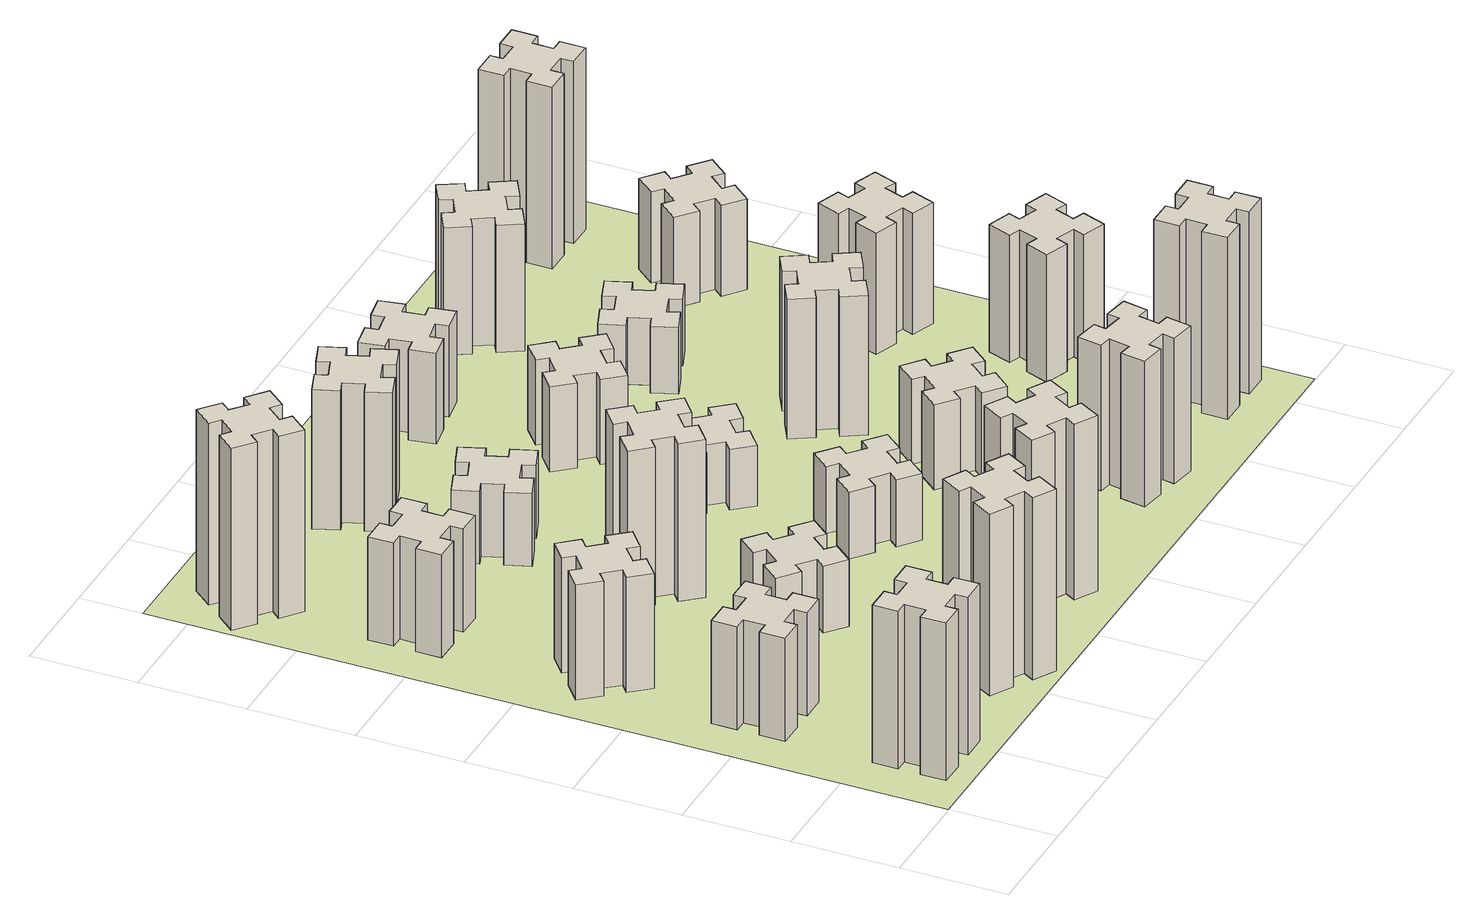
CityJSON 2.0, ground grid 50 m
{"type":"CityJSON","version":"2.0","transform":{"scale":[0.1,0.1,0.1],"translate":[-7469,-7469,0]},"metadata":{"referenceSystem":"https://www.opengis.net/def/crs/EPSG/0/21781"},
"CityObjects":{
"building1":{"type":"Building","attributes":{"class":"1000","function":"1000","usage":"1000","yearOfConstruction":2016,"roofType":"1000","measuredHeight":78,"storeysAboveGround":30,"storeysBelowGround":0},"geometry":[{"type":"Solid","lod":"1","boundaries":[[[[0,1,2,3,4,5,6,7,8,9,10,11,12,13,14,15,16,17,18,19]],[[17,16,20,21]],[[16,15,22,20]],[[15,14,23,22]],[[14,13,24,23]],[[13,12,25,24]],[[12,11,26,25]],[[11,10,27,26]],[[10,9,28,27]],[[9,8,29,28]],[[8,7,30,29]],[[7,6,31,30]],[[6,5,32,31]],[[5,4,33,32]],[[4,3,34,33]],[[3,2,35,34]],[[2,1,36,35]],[[1,0,37,36]],[[0,19,38,37]],[[19,18,39,38]],[[18,17,21,39]],[[24,25,26,27,28,29,30,31,32,33,34,35,36,37,38,39,21,20,22,23]]]]}]},
"building2":{"type":"Building","attributes":{"class":"1000","function":"1000","usage":"1000","yearOfConstruction":2016,"roofType":"1000","measuredHeight":51,"storeysAboveGround":30,"storeysBelowGround":0},"geometry":[{"type":"Solid","lod":"1","boundaries":[[[[40,41,42,43,44,45,46,47,48,49,50,51,52,53,54,55,56,57,58,59]],[[57,56,60,61]],[[56,55,62,60]],[[55,54,63,62]],[[54,53,64,63]],[[53,52,65,64]],[[52,51,66,65]],[[51,50,67,66]],[[50,49,68,67]],[[49,48,69,68]],[[48,47,70,69]],[[47,46,71,70]],[[46,45,72,71]],[[45,44,73,72]],[[44,43,74,73]],[[43,42,75,74]],[[42,41,76,75]],[[41,40,77,76]],[[40,59,78,77]],[[59,58,79,78]],[[58,57,61,79]],[[64,65,66,67,68,69,70,71,72,73,74,75,76,77,78,79,61,60,62,63]]]]}]},
"building3":{"type":"Building","attributes":{"class":"1000","function":"1000","usage":"1000","yearOfConstruction":2016,"roofType":"1000","measuredHeight":57,"storeysAboveGround":30,"storeysBelowGround":0},"geometry":[{"type":"Solid","lod":"1","boundaries":[[[[80,81,82,83,84,85,86,87,88,89,90,91,92,93,94,95,96,97,98,99]],[[97,96,100,101]],[[96,95,102,100]],[[95,94,103,102]],[[94,93,104,103]],[[93,92,105,104]],[[92,91,106,105]],[[91,90,107,106]],[[90,89,108,107]],[[89,88,109,108]],[[88,87,110,109]],[[87,86,111,110]],[[86,85,112,111]],[[85,84,113,112]],[[84,83,114,113]],[[83,82,115,114]],[[82,81,116,115]],[[81,80,117,116]],[[80,99,118,117]],[[99,98,119,118]],[[98,97,101,119]],[[104,105,106,107,108,109,110,111,112,113,114,115,116,117,118,119,101,100,102,103]]]]}]},
"building4":{"type":"Building","attributes":{"class":"1000","function":"1000","usage":"1000","yearOfConstruction":2016,"roofType":"1000","measuredHeight":51,"storeysAboveGround":30,"storeysBelowGround":0},"geometry":[{"type":"Solid","lod":"1","boundaries":[[[[120,121,122,123,124,125,126,127,128,129,130,131,132,133,134,135,136,137,138,139]],[[137,136,140,141]],[[136,135,142,140]],[[135,134,143,142]],[[134,133,144,143]],[[133,132,145,144]],[[132,131,146,145]],[[131,130,147,146]],[[130,129,148,147]],[[129,128,149,148]],[[128,127,150,149]],[[127,126,151,150]],[[126,125,152,151]],[[125,124,153,152]],[[124,123,154,153]],[[123,122,155,154]],[[122,121,156,155]],[[121,120,157,156]],[[120,139,158,157]],[[139,138,159,158]],[[138,137,141,159]],[[144,145,146,147,148,149,150,151,152,153,154,155,156,157,158,159,141,140,142,143]]]]}]},
"building5":{"type":"Building","attributes":{"class":"1000","function":"1000","usage":"1000","yearOfConstruction":2016,"roofType":"1000","measuredHeight":90,"storeysAboveGround":30,"storeysBelowGround":0},"geometry":[{"type":"Solid","lod":"1","boundaries":[[[[160,161,162,163,164,165,166,167,168,169,170,171,172,173,174,175,176,177,178,179]],[[177,176,180,181]],[[176,175,182,180]],[[175,174,183,182]],[[174,173,184,183]],[[173,172,185,184]],[[172,171,186,185]],[[171,170,187,186]],[[170,169,188,187]],[[169,168,189,188]],[[168,167,190,189]],[[167,166,191,190]],[[166,165,192,191]],[[165,164,193,192]],[[164,163,194,193]],[[163,162,195,194]],[[162,161,196,195]],[[161,160,197,196]],[[160,179,198,197]],[[179,178,199,198]],[[178,177,181,199]],[[184,185,186,187,188,189,190,191,192,193,194,195,196,197,198,199,181,180,182,183]]]]}]},
"building6":{"type":"Building","attributes":{"class":"1000","function":"1000","usage":"1000","yearOfConstruction":2016,"roofType":"1000","measuredHeight":90,"storeysAboveGround":30,"storeysBelowGround":0},"geometry":[{"type":"Solid","lod":"1","boundaries":[[[[200,201,202,203,204,205,206,207,208,209,210,211,212,213,214,215,216,217,218,219]],[[217,216,220,221]],[[216,215,222,220]],[[215,214,223,222]],[[214,213,224,223]],[[213,212,225,224]],[[212,211,226,225]],[[211,210,227,226]],[[210,209,228,227]],[[209,208,229,228]],[[208,207,230,229]],[[207,206,231,230]],[[206,205,232,231]],[[205,204,233,232]],[[204,203,234,233]],[[203,202,235,234]],[[202,201,236,235]],[[201,200,237,236]],[[200,219,238,237]],[[219,218,239,238]],[[218,217,221,239]],[[224,225,226,227,228,229,230,231,232,233,234,235,236,237,238,239,221,220,222,223]]]]}]},
"building7":{"type":"Building","attributes":{"class":"1000","function":"1000","usage":"1000","yearOfConstruction":2016,"roofType":"1000","measuredHeight":33,"storeysAboveGround":30,"storeysBelowGround":0},"geometry":[{"type":"Solid","lod":"1","boundaries":[[[[240,241,242,243,244,245,246,247,248,249,250,251,252,253,254,255,256,257,258,259]],[[257,256,260,261]],[[256,255,262,260]],[[255,254,263,262]],[[254,253,264,263]],[[253,252,265,264]],[[252,251,266,265]],[[251,250,267,266]],[[250,249,268,267]],[[249,248,269,268]],[[248,247,270,269]],[[247,246,271,270]],[[246,245,272,271]],[[245,244,273,272]],[[244,243,274,273]],[[243,242,275,274]],[[242,241,276,275]],[[241,240,277,276]],[[240,259,278,277]],[[259,258,279,278]],[[258,257,261,279]],[[264,265,266,267,268,269,270,271,272,273,274,275,276,277,278,279,261,260,262,263]]]]}]},
"building8":{"type":"Building","attributes":{"class":"1000","function":"1000","usage":"1000","yearOfConstruction":2016,"roofType":"1000","measuredHeight":78,"storeysAboveGround":30,"storeysBelowGround":0},"geometry":[{"type":"Solid","lod":"1","boundaries":[[[[280,281,282,283,284,285,286,287,288,289,290,291,292,293,294,295,296,297,298,299]],[[297,296,300,301]],[[296,295,302,300]],[[295,294,303,302]],[[294,293,304,303]],[[293,292,305,304]],[[292,291,306,305]],[[291,290,307,306]],[[290,289,308,307]],[[289,288,309,308]],[[288,287,310,309]],[[287,286,311,310]],[[286,285,312,311]],[[285,284,313,312]],[[284,283,314,313]],[[283,282,315,314]],[[282,281,316,315]],[[281,280,317,316]],[[280,299,318,317]],[[299,298,319,318]],[[298,297,301,319]],[[304,305,306,307,308,309,310,311,312,313,314,315,316,317,318,319,301,300,302,303]]]]}]},
"building9":{"type":"Building","attributes":{"class":"1000","function":"1000","usage":"1000","yearOfConstruction":2016,"roofType":"1000","measuredHeight":87,"storeysAboveGround":30,"storeysBelowGround":0},"geometry":[{"type":"Solid","lod":"1","boundaries":[[[[320,321,322,323,324,325,326,327,328,329,330,331,332,333,334,335,336,337,338,339]],[[337,336,340,341]],[[336,335,342,340]],[[335,334,343,342]],[[334,333,344,343]],[[333,332,345,344]],[[332,331,346,345]],[[331,330,347,346]],[[330,329,348,347]],[[329,328,349,348]],[[328,327,350,349]],[[327,326,351,350]],[[326,325,352,351]],[[325,324,353,352]],[[324,323,354,353]],[[323,322,355,354]],[[322,321,356,355]],[[321,320,357,356]],[[320,339,358,357]],[[339,338,359,358]],[[338,337,341,359]],[[344,345,346,347,348,349,350,351,352,353,354,355,356,357,358,359,341,340,342,343]]]]}]},
"building10":{"type":"Building","attributes":{"class":"1000","function":"1000","usage":"1000","yearOfConstruction":2016,"roofType":"1000","measuredHeight":36,"storeysAboveGround":30,"storeysBelowGround":0},"geometry":[{"type":"Solid","lod":"1","boundaries":[[[[360,361,362,363,364,365,366,367,368,369,370,371,372,373,374,375,376,377,378,379]],[[377,376,380,381]],[[376,375,382,380]],[[375,374,383,382]],[[374,373,384,383]],[[373,372,385,384]],[[372,371,386,385]],[[371,370,387,386]],[[370,369,388,387]],[[369,368,389,388]],[[368,367,390,389]],[[367,366,391,390]],[[366,365,392,391]],[[365,364,393,392]],[[364,363,394,393]],[[363,362,395,394]],[[362,361,396,395]],[[361,360,397,396]],[[360,379,398,397]],[[379,378,399,398]],[[378,377,381,399]],[[384,385,386,387,388,389,390,391,392,393,394,395,396,397,398,399,381,380,382,383]]]]}]},
"building11":{"type":"Building","attributes":{"class":"1000","function":"1000","usage":"1000","yearOfConstruction":2016,"roofType":"1000","measuredHeight":69,"storeysAboveGround":30,"storeysBelowGround":0},"geometry":[{"type":"Solid","lod":"1","boundaries":[[[[400,401,402,403,404,405,406,407,408,409,410,411,412,413,414,415,416,417,418,419]],[[417,416,420,421]],[[416,415,422,420]],[[415,414,423,422]],[[414,413,424,423]],[[413,412,425,424]],[[412,411,426,425]],[[411,410,427,426]],[[410,409,428,427]],[[409,408,429,428]],[[408,407,430,429]],[[407,406,431,430]],[[406,405,432,431]],[[405,404,433,432]],[[404,403,434,433]],[[403,402,435,434]],[[402,401,436,435]],[[401,400,437,436]],[[400,419,438,437]],[[419,418,439,438]],[[418,417,421,439]],[[424,425,426,427,428,429,430,431,432,433,434,435,436,437,438,439,421,420,422,423]]]]}]},
"building12":{"type":"Building","attributes":{"class":"1000","function":"1000","usage":"1000","yearOfConstruction":2016,"roofType":"1000","measuredHeight":33,"storeysAboveGround":30,"storeysBelowGround":0},"geometry":[{"type":"Solid","lod":"1","boundaries":[[[[440,441,442,443,444,445,446,447,448,449,450,451,452,453,454,455,456,457,458,459]],[[457,456,460,461]],[[456,455,462,460]],[[455,454,463,462]],[[454,453,464,463]],[[453,452,465,464]],[[452,451,466,465]],[[451,450,467,466]],[[450,449,468,467]],[[449,448,469,468]],[[448,447,470,469]],[[447,446,471,470]],[[446,445,472,471]],[[445,444,473,472]],[[444,443,474,473]],[[443,442,475,474]],[[442,441,476,475]],[[441,440,477,476]],[[440,459,478,477]],[[459,458,479,478]],[[458,457,461,479]],[[464,465,466,467,468,469,470,471,472,473,474,475,476,477,478,479,461,460,462,463]]]]}]},
"building13":{"type":"Building","attributes":{"class":"1000","function":"1000","usage":"1000","yearOfConstruction":2016,"roofType":"1000","measuredHeight":30,"storeysAboveGround":30,"storeysBelowGround":0},"geometry":[{"type":"Solid","lod":"1","boundaries":[[[[480,481,482,483,484,485,486,487,488,489,490,491,492,493,494,495,496,497,498,499]],[[497,496,500,501]],[[496,495,502,500]],[[495,494,503,502]],[[494,493,504,503]],[[493,492,505,504]],[[492,491,506,505]],[[491,490,507,506]],[[490,489,508,507]],[[489,488,509,508]],[[488,487,510,509]],[[487,486,511,510]],[[486,485,512,511]],[[485,484,513,512]],[[484,483,514,513]],[[483,482,515,514]],[[482,481,516,515]],[[481,480,517,516]],[[480,499,518,517]],[[499,498,519,518]],[[498,497,501,519]],[[504,505,506,507,508,509,510,511,512,513,514,515,516,517,518,519,501,500,502,503]]]]}]},
"building14":{"type":"Building","attributes":{"class":"1000","function":"1000","usage":"1000","yearOfConstruction":2016,"roofType":"1000","measuredHeight":42,"storeysAboveGround":30,"storeysBelowGround":0},"geometry":[{"type":"Solid","lod":"1","boundaries":[[[[520,521,522,523,524,525,526,527,528,529,530,531,532,533,534,535,536,537,538,539]],[[537,536,540,541]],[[536,535,542,540]],[[535,534,543,542]],[[534,533,544,543]],[[533,532,545,544]],[[532,531,546,545]],[[531,530,547,546]],[[530,529,548,547]],[[529,528,549,548]],[[528,527,550,549]],[[527,526,551,550]],[[526,525,552,551]],[[525,524,553,552]],[[524,523,554,553]],[[523,522,555,554]],[[522,521,556,555]],[[521,520,557,556]],[[520,539,558,557]],[[539,538,559,558]],[[538,537,541,559]],[[544,545,546,547,548,549,550,551,552,553,554,555,556,557,558,559,541,540,542,543]]]]}]},
"building15":{"type":"Building","attributes":{"class":"1000","function":"1000","usage":"1000","yearOfConstruction":2016,"roofType":"1000","measuredHeight":72,"storeysAboveGround":30,"storeysBelowGround":0},"geometry":[{"type":"Solid","lod":"1","boundaries":[[[[560,561,562,563,564,565,566,567,568,569,570,571,572,573,574,575,576,577,578,579]],[[577,576,580,581]],[[576,575,582,580]],[[575,574,583,582]],[[574,573,584,583]],[[573,572,585,584]],[[572,571,586,585]],[[571,570,587,586]],[[570,569,588,587]],[[569,568,589,588]],[[568,567,590,589]],[[567,566,591,590]],[[566,565,592,591]],[[565,564,593,592]],[[564,563,594,593]],[[563,562,595,594]],[[562,561,596,595]],[[561,560,597,596]],[[560,579,598,597]],[[579,578,599,598]],[[578,577,581,599]],[[584,585,586,587,588,589,590,591,592,593,594,595,596,597,598,599,581,580,582,583]]]]}]},
"building16":{"type":"Building","attributes":{"class":"1000","function":"1000","usage":"1000","yearOfConstruction":2016,"roofType":"1000","measuredHeight":42,"storeysAboveGround":30,"storeysBelowGround":0},"geometry":[{"type":"Solid","lod":"1","boundaries":[[[[600,601,602,603,604,605,606,607,608,609,610,611,612,613,614,615,616,617,618,619]],[[617,616,620,621]],[[616,615,622,620]],[[615,614,623,622]],[[614,613,624,623]],[[613,612,625,624]],[[612,611,626,625]],[[611,610,627,626]],[[610,609,628,627]],[[609,608,629,628]],[[608,607,630,629]],[[607,606,631,630]],[[606,605,632,631]],[[605,604,633,632]],[[604,603,634,633]],[[603,602,635,634]],[[602,601,636,635]],[[601,600,637,636]],[[600,619,638,637]],[[619,618,639,638]],[[618,617,621,639]],[[624,625,626,627,628,629,630,631,632,633,634,635,636,637,638,639,621,620,622,623]]]]}]},
"building17":{"type":"Building","attributes":{"class":"1000","function":"1000","usage":"1000","yearOfConstruction":2016,"roofType":"1000","measuredHeight":45,"storeysAboveGround":30,"storeysBelowGround":0},"geometry":[{"type":"Solid","lod":"1","boundaries":[[[[640,641,642,643,644,645,646,647,648,649,650,651,652,653,654,655,656,657,658,659]],[[657,656,660,661]],[[656,655,662,660]],[[655,654,663,662]],[[654,653,664,663]],[[653,652,665,664]],[[652,651,666,665]],[[651,650,667,666]],[[650,649,668,667]],[[649,648,669,668]],[[648,647,670,669]],[[647,646,671,670]],[[646,645,672,671]],[[645,644,673,672]],[[644,643,674,673]],[[643,642,675,674]],[[642,641,676,675]],[[641,640,677,676]],[[640,659,678,677]],[[659,658,679,678]],[[658,657,661,679]],[[664,665,666,667,668,669,670,671,672,673,674,675,676,677,678,679,661,660,662,663]]]]}]},
"building18":{"type":"Building","attributes":{"class":"1000","function":"1000","usage":"1000","yearOfConstruction":2016,"roofType":"1000","measuredHeight":69,"storeysAboveGround":30,"storeysBelowGround":0},"geometry":[{"type":"Solid","lod":"1","boundaries":[[[[680,681,682,683,684,685,686,687,688,689,690,691,692,693,694,695,696,697,698,699]],[[697,696,700,701]],[[696,695,702,700]],[[695,694,703,702]],[[694,693,704,703]],[[693,692,705,704]],[[692,691,706,705]],[[691,690,707,706]],[[690,689,708,707]],[[689,688,709,708]],[[688,687,710,709]],[[687,686,711,710]],[[686,685,712,711]],[[685,684,713,712]],[[684,683,714,713]],[[683,682,715,714]],[[682,681,716,715]],[[681,680,717,716]],[[680,699,718,717]],[[699,698,719,718]],[[698,697,701,719]],[[704,705,706,707,708,709,710,711,712,713,714,715,716,717,718,719,701,700,702,703]]]]}]},
"building19":{"type":"Building","attributes":{"class":"1000","function":"1000","usage":"1000","yearOfConstruction":2016,"roofType":"1000","measuredHeight":33,"storeysAboveGround":30,"storeysBelowGround":0},"geometry":[{"type":"Solid","lod":"1","boundaries":[[[[720,721,722,723,724,725,726,727,728,729,730,731,732,733,734,735,736,737,738,739]],[[737,736,740,741]],[[736,735,742,740]],[[735,734,743,742]],[[734,733,744,743]],[[733,732,745,744]],[[732,731,746,745]],[[731,730,747,746]],[[730,729,748,747]],[[729,728,749,748]],[[728,727,750,749]],[[727,726,751,750]],[[726,725,752,751]],[[725,724,753,752]],[[724,723,754,753]],[[723,722,755,754]],[[722,721,756,755]],[[721,720,757,756]],[[720,739,758,757]],[[739,738,759,758]],[[738,737,741,759]],[[744,745,746,747,748,749,750,751,752,753,754,755,756,757,758,759,741,740,742,743]]]]}]},
"building20":{"type":"Building","attributes":{"class":"1000","function":"1000","usage":"1000","yearOfConstruction":2016,"roofType":"1000","measuredHeight":90,"storeysAboveGround":30,"storeysBelowGround":0},"geometry":[{"type":"Solid","lod":"1","boundaries":[[[[760,761,762,763,764,765,766,767,768,769,770,771,772,773,774,775,776,777,778,779]],[[777,776,780,781]],[[776,775,782,780]],[[775,774,783,782]],[[774,773,784,783]],[[773,772,785,784]],[[772,771,786,785]],[[771,770,787,786]],[[770,769,788,787]],[[769,768,789,788]],[[768,767,790,789]],[[767,766,791,790]],[[766,765,792,791]],[[765,764,793,792]],[[764,763,794,793]],[[763,762,795,794]],[[762,761,796,795]],[[761,760,797,796]],[[760,779,798,797]],[[779,778,799,798]],[[778,777,781,799]],[[784,785,786,787,788,789,790,791,792,793,794,795,796,797,798,799,781,780,782,783]]]]}]},
"building21":{"type":"Building","attributes":{"class":"1000","function":"1000","usage":"1000","yearOfConstruction":2016,"roofType":"1000","measuredHeight":63,"storeysAboveGround":30,"storeysBelowGround":0},"geometry":[{"type":"Solid","lod":"1","boundaries":[[[[800,801,802,803,804,805,806,807,808,809,810,811,812,813,814,815,816,817,818,819]],[[817,816,820,821]],[[816,815,822,820]],[[815,814,823,822]],[[814,813,824,823]],[[813,812,825,824]],[[812,811,826,825]],[[811,810,827,826]],[[810,809,828,827]],[[809,808,829,828]],[[808,807,830,829]],[[807,806,831,830]],[[806,805,832,831]],[[805,804,833,832]],[[804,803,834,833]],[[803,802,835,834]],[[802,801,836,835]],[[801,800,837,836]],[[800,819,838,837]],[[819,818,839,838]],[[818,817,821,839]],[[824,825,826,827,828,829,830,831,832,833,834,835,836,837,838,839,821,820,822,823]]]]}]},
"building22":{"type":"Building","attributes":{"class":"1000","function":"1000","usage":"1000","yearOfConstruction":2016,"roofType":"1000","measuredHeight":63,"storeysAboveGround":30,"storeysBelowGround":0},"geometry":[{"type":"Solid","lod":"1","boundaries":[[[[840,841,842,843,844,845,846,847,848,849,850,851,852,853,854,855,856,857,858,859]],[[857,856,860,861]],[[856,855,862,860]],[[855,854,863,862]],[[854,853,864,863]],[[853,852,865,864]],[[852,851,866,865]],[[851,850,867,866]],[[850,849,868,867]],[[849,848,869,868]],[[848,847,870,869]],[[847,846,871,870]],[[846,845,872,871]],[[845,844,873,872]],[[844,843,874,873]],[[843,842,875,874]],[[842,841,876,875]],[[841,840,877,876]],[[840,859,878,877]],[[859,858,879,878]],[[858,857,861,879]],[[864,865,866,867,868,869,870,871,872,873,874,875,876,877,878,879,861,860,862,863]]]]}]},
"building23":{"type":"Building","attributes":{"class":"1000","function":"1000","usage":"1000","yearOfConstruction":2016,"roofType":"1000","measuredHeight":60,"storeysAboveGround":30,"storeysBelowGround":0},"geometry":[{"type":"Solid","lod":"1","boundaries":[[[[880,881,882,883,884,885,886,887,888,889,890,891,892,893,894,895,896,897,898,899]],[[897,896,900,901]],[[896,895,902,900]],[[895,894,903,902]],[[894,893,904,903]],[[893,892,905,904]],[[892,891,906,905]],[[891,890,907,906]],[[890,889,908,907]],[[889,888,909,908]],[[888,887,910,909]],[[887,886,911,910]],[[886,885,912,911]],[[885,884,913,912]],[[884,883,914,913]],[[883,882,915,914]],[[882,881,916,915]],[[881,880,917,916]],[[880,899,918,917]],[[899,898,919,918]],[[898,897,901,919]],[[904,905,906,907,908,909,910,911,912,913,914,915,916,917,918,919,901,900,902,903]]]]}]},
"building24":{"type":"Building","attributes":{"class":"1000","function":"1000","usage":"1000","yearOfConstruction":2016,"roofType":"1000","measuredHeight":45,"storeysAboveGround":30,"storeysBelowGround":0},"geometry":[{"type":"Solid","lod":"1","boundaries":[[[[920,921,922,923,924,925,926,927,928,929,930,931,932,933,934,935,936,937,938,939]],[[937,936,940,941]],[[936,935,942,940]],[[935,934,943,942]],[[934,933,944,943]],[[933,932,945,944]],[[932,931,946,945]],[[931,930,947,946]],[[930,929,948,947]],[[929,928,949,948]],[[928,927,950,949]],[[927,926,951,950]],[[926,925,952,951]],[[925,924,953,952]],[[924,923,954,953]],[[923,922,955,954]],[[922,921,956,955]],[[921,920,957,956]],[[920,939,958,957]],[[939,938,959,958]],[[938,937,941,959]],[[944,945,946,947,948,949,950,951,952,953,954,955,956,957,958,959,941,940,942,943]]]]}]},
"building25":{"type":"Building","attributes":{"class":"1000","function":"1000","usage":"1000","yearOfConstruction":2016,"roofType":"1000","measuredHeight":90,"storeysAboveGround":30,"storeysBelowGround":0},"geometry":[{"type":"Solid","lod":"1","boundaries":[[[[960,961,962,963,964,965,966,967,968,969,970,971,972,973,974,975,976,977,978,979]],[[977,976,980,981]],[[976,975,982,980]],[[975,974,983,982]],[[974,973,984,983]],[[973,972,985,984]],[[972,971,986,985]],[[971,970,987,986]],[[970,969,988,987]],[[969,968,989,988]],[[968,967,990,989]],[[967,966,991,990]],[[966,965,992,991]],[[965,964,993,992]],[[964,963,994,993]],[[963,962,995,994]],[[962,961,996,995]],[[961,960,997,996]],[[960,979,998,997]],[[979,978,999,998]],[[978,977,981,999]],[[984,985,986,987,988,989,990,991,992,993,994,995,996,997,998,999,981,980,982,983]]]]}]},
"landuse1":{"type":"LandUse","attributes":{"name":"plot1","function":"1010"},"geometry":[{"type":"MultiSurface","lod":"1","boundaries":[[[1000,1001,1002,1003]]]}]}
},
"vertices":[
[265,325,0],[265,225,0],[205,225,0],[205,105,0],[325,105,0],[325,165,0],[425,165,0],[425,105,0],[545,105,0],[545,225,0],[485,225,0],[485,325,0],[545,325,0],[545,445,0],[425,445,0],[425,385,0],[325,385,0],[325,445,0],[205,445,0],[205,325,0],[325,385,780],[325,445,780],[425,385,780],[425,445,780],[545,445,780],[545,325,780],[485,325,780],[485,225,780],[545,225,780],[545,105,780],[425,105,780],[425,165,780],[325,165,780],[325,105,780],[205,105,780],[205,225,780],[265,225,780],[265,325,780],[205,325,780],[205,445,780],
[265,1065,0],[265,965,0],[205,965,0],[205,845,0],[325,845,0],[325,905,0],[425,905,0],[425,845,0],[545,845,0],[545,965,0],[485,965,0],[485,1065,0],[545,1065,0],[545,1185,0],[425,1185,0],[425,1125,0],[325,1125,0],[325,1185,0],[205,1185,0],[205,1065,0],[325,1125,510],[325,1185,510],[425,1125,510],[425,1185,510],[545,1185,510],[545,1065,510],[485,1065,510],[485,965,510],[545,965,510],[545,845,510],[425,845,510],[425,905,510],[325,905,510],[325,845,510],[205,845,510],[205,965,510],[265,965,510],[265,1065,510],[205,1065,510],[205,1185,510],
[492,1788,0],[427,1864,0],[473,1903,0],[396,1995,0],[304,1918,0],[343,1872,0],[266,1807,0],[228,1853,0],[136,1776,0],[213,1684,0],[259,1723,0],[323,1646,0],[277,1608,0],[354,1516,0],[446,1593,0],[408,1639,0],[484,1703,0],[523,1657,0],[615,1734,0],[538,1826,0],[484,1703,570],[523,1657,570],[408,1639,570],[446,1593,570],[354,1516,570],[277,1608,570],[323,1646,570],[259,1723,570],[213,1684,570],[136,1776,570],[228,1853,570],[266,1807,570],[343,1872,570],[304,1918,570],[396,1995,570],[473,1903,570],[427,1864,570],[492,1788,570],[538,1826,570],[615,1734,570],
[485,2545,0],[485,2645,0],[545,2645,0],[545,2765,0],[425,2765,0],[425,2705,0],[325,2705,0],[325,2765,0],[205,2765,0],[205,2645,0],[265,2645,0],[265,2545,0],[205,2545,0],[205,2425,0],[325,2425,0],[325,2485,0],[425,2485,0],[425,2425,0],[545,2425,0],[545,2545,0],[425,2485,510],[425,2425,510],[325,2485,510],[325,2425,510],[205,2425,510],[205,2545,510],[265,2545,510],[265,2645,510],[205,2645,510],[205,2765,510],[325,2765,510],[325,2705,510],[425,2705,510],[425,2765,510],[545,2765,510],[545,2645,510],[485,2645,510],[485,2545,510],[545,2545,510],[545,2425,510],
[1214,346,0],[1127,396,0],[1157,448,0],[1053,508,0],[993,404,0],[1045,374,0],[995,287,0],[943,317,0],[883,213,0],[987,153,0],[1017,205,0],[1104,155,0],[1074,103,0],[1178,43,0],[1238,147,0],[1186,177,0],[1236,264,0],[1288,234,0],[1348,338,0],[1244,398,0],[1236,264,900],[1288,234,900],[1186,177,900],[1238,147,900],[1178,43,900],[1074,103,900],[1104,155,900],[1017,205,900],[987,153,900],[883,213,900],[943,317,900],[995,287,900],[1045,374,900],[993,404,900],[1053,508,900],[1157,448,900],[1127,396,900],[1214,346,900],[1244,398,900],[1348,338,900],
[384,3387,0],[308,3452,0],[346,3498,0],[254,3575,0],[177,3483,0],[223,3444,0],[159,3368,0],[113,3406,0],[36,3314,0],[128,3237,0],[166,3283,0],[243,3219,0],[204,3173,0],[296,3096,0],[373,3188,0],[327,3226,0],[392,3303,0],[438,3264,0],[515,3356,0],[423,3433,0],[392,3303,900],[438,3264,900],[327,3226,900],[373,3188,900],[296,3096,900],[204,3173,900],[243,3219,900],[166,3283,900],[128,3237,900],[36,3314,900],[113,3406,900],[159,3368,900],[223,3444,900],[177,3483,900],[254,3575,900],[346,3498,900],[308,3452,900],[384,3387,900],[423,3433,900],[515,3356,900],
[1224,1267,0],[1148,1332,0],[1186,1378,0],[1094,1455,0],[1017,1363,0],[1063,1324,0],[999,1248,0],[953,1286,0],[876,1194,0],[968,1117,0],[1006,1163,0],[1083,1099,0],[1044,1053,0],[1136,976,0],[1213,1068,0],[1167,1106,0],[1232,1183,0],[1278,1144,0],[1355,1236,0],[1263,1313,0],[1232,1183,330],[1278,1144,330],[1167,1106,330],[1213,1068,330],[1136,976,330],[1044,1053,330],[1083,1099,330],[1006,1163,330],[968,1117,330],[876,1194,330],[953,1286,330],[999,1248,330],[1063,1324,330],[1017,1363,330],[1094,1455,330],[1186,1378,330],[1148,1332,330],[1224,1267,330],[1263,1313,330],[1355,1236,330],
[1083,1972,0],[1006,1907,0],[968,1953,0],[876,1876,0],[953,1784,0],[999,1823,0],[1063,1746,0],[1017,1708,0],[1094,1616,0],[1186,1693,0],[1148,1739,0],[1224,1803,0],[1263,1757,0],[1355,1834,0],[1278,1926,0],[1232,1888,0],[1167,1964,0],[1213,2003,0],[1136,2095,0],[1044,2018,0],[1167,1964,780],[1213,2003,780],[1232,1888,780],[1278,1926,780],[1355,1834,780],[1263,1757,780],[1224,1803,780],[1148,1739,780],[1186,1693,780],[1094,1616,780],[1017,1708,780],[1063,1746,780],[999,1823,780],[953,1784,780],[876,1876,780],[968,1953,780],[1006,1907,780],[1083,1972,780],[1044,2018,780],[1136,2095,780],
[1657,305,0],[1744,255,0],[1714,203,0],[1818,143,0],[1878,247,0],[1826,277,0],[1876,364,0],[1928,334,0],[1988,438,0],[1884,498,0],[1854,446,0],[1767,496,0],[1797,548,0],[1693,608,0],[1633,504,0],[1685,474,0],[1635,387,0],[1583,417,0],[1523,313,0],[1627,253,0],[1635,387,870],[1583,417,870],[1685,474,870],[1633,504,870],[1693,608,870],[1797,548,870],[1767,496,870],[1854,446,870],[1884,498,870],[1988,438,870],[1928,334,870],[1876,364,870],[1826,277,870],[1878,247,870],[1818,143,870],[1714,203,870],[1744,255,870],[1657,305,870],[1627,253,870],[1523,313,870],
[1106,2475,0],[1200,2509,0],[1220,2453,0],[1333,2494,0],[1292,2607,0],[1236,2586,0],[1202,2680,0],[1258,2700,0],[1217,2813,0],[1104,2772,0],[1125,2716,0],[1031,2682,0],[1010,2738,0],[897,2697,0],[939,2584,0],[995,2605,0],[1029,2511,0],[973,2490,0],[1014,2377,0],[1127,2419,0],[1029,2511,360],[973,2490,360],[995,2605,360],[939,2584,360],[897,2697,360],[1010,2738,360],[1031,2682,360],[1125,2716,360],[1104,2772,360],[1217,2813,360],[1258,2700,360],[1202,2680,360],[1236,2586,360],[1292,2607,360],[1333,2494,360],[1220,2453,360],[1200,2509,360],[1106,2475,360],[1127,2419,360],[1014,2377,360],
[1125,3356,0],[1031,3322,0],[1010,3378,0],[897,3337,0],[939,3224,0],[995,3245,0],[1029,3151,0],[973,3130,0],[1014,3017,0],[1127,3059,0],[1106,3115,0],[1200,3149,0],[1220,3093,0],[1333,3134,0],[1292,3247,0],[1236,3226,0],[1202,3320,0],[1258,3340,0],[1217,3453,0],[1104,3412,0],[1202,3320,690],[1258,3340,690],[1236,3226,690],[1292,3247,690],[1333,3134,690],[1220,3093,690],[1200,3149,690],[1106,3115,690],[1127,3059,690],[1014,3017,690],[973,3130,690],[1029,3151,690],[995,3245,690],[939,3224,690],[897,3337,690],[1010,3378,690],[1031,3322,690],[1125,3356,690],[1104,3412,690],[1217,3453,690],
[1746,1163,0],[1823,1099,0],[1784,1053,0],[1876,976,0],[1953,1068,0],[1907,1106,0],[1972,1183,0],[2018,1144,0],[2095,1236,0],[2003,1313,0],[1964,1267,0],[1888,1332,0],[1926,1378,0],[1834,1455,0],[1757,1363,0],[1803,1324,0],[1739,1248,0],[1693,1286,0],[1616,1194,0],[1708,1117,0],[1739,1248,330],[1693,1286,330],[1803,1324,330],[1757,1363,330],[1834,1455,330],[1926,1378,330],[1888,1332,330],[1964,1267,330],[2003,1313,330],[2095,1236,330],[2018,1144,330],[1972,1183,330],[1907,1106,330],[1953,1068,330],[1876,976,330],[1784,1053,330],[1823,1099,330],[1746,1163,330],[1708,1117,330],[1616,1194,330],
[1972,1988,0],[1907,2064,0],[1953,2103,0],[1876,2195,0],[1784,2118,0],[1823,2072,0],[1746,2007,0],[1708,2053,0],[1616,1976,0],[1693,1884,0],[1739,1923,0],[1803,1846,0],[1757,1808,0],[1834,1716,0],[1926,1793,0],[1888,1839,0],[1964,1903,0],[2003,1857,0],[2095,1934,0],[2018,2026,0],[1964,1903,300],[2003,1857,300],[1888,1839,300],[1926,1793,300],[1834,1716,300],[1757,1808,300],[1803,1846,300],[1739,1923,300],[1693,1884,300],[1616,1976,300],[1708,2053,300],[1746,2007,300],[1823,2072,300],[1784,2118,300],[1876,2195,300],[1953,2103,300],[1907,2064,300],[1972,1988,300],[2018,2026,300],[2095,1934,300],
[1839,2563,0],[1903,2486,0],[1857,2448,0],[1934,2356,0],[2026,2433,0],[1988,2479,0],[2064,2543,0],[2103,2497,0],[2195,2574,0],[2118,2666,0],[2072,2628,0],[2007,2704,0],[2053,2743,0],[1976,2835,0],[1884,2758,0],[1923,2712,0],[1846,2647,0],[1808,2693,0],[1716,2616,0],[1793,2524,0],[1846,2647,420],[1808,2693,420],[1923,2712,420],[1884,2758,420],[1976,2835,420],[2053,2743,420],[2007,2704,420],[2072,2628,420],[2118,2666,420],[2195,2574,420],[2103,2497,420],[2064,2543,420],[1988,2479,420],[2026,2433,420],[1934,2356,420],[1857,2448,420],[1903,2486,420],[1839,2563,420],[1793,2524,420],[1716,2616,420],
[2596,444,0],[2578,345,0],[2519,356,0],[2498,237,0],[2617,217,0],[2627,276,0],[2725,258,0],[2715,199,0],[2833,178,0],[2854,297,0],[2795,307,0],[2812,405,0],[2871,395,0],[2892,513,0],[2774,534,0],[2764,475,0],[2665,492,0],[2676,551,0],[2557,572,0],[2537,454,0],[2665,492,720],[2676,551,720],[2764,475,720],[2774,534,720],[2892,513,720],[2871,395,720],[2812,405,720],[2795,307,720],[2854,297,720],[2833,178,720],[2715,199,720],[2725,258,720],[2627,276,720],[2617,217,720],[2498,237,720],[2519,356,720],[2578,345,720],[2596,444,720],[2537,454,720],[2557,572,720],
[2547,1006,0],[2612,1083,0],[2658,1044,0],[2735,1136,0],[2643,1213,0],[2604,1167,0],[2528,1232,0],[2566,1278,0],[2474,1355,0],[2397,1263,0],[2443,1224,0],[2379,1148,0],[2333,1186,0],[2256,1094,0],[2348,1017,0],[2386,1063,0],[2463,999,0],[2424,953,0],[2516,876,0],[2593,968,0],[2463,999,420],[2424,953,420],[2386,1063,420],[2348,1017,420],[2256,1094,420],[2333,1186,420],[2379,1148,420],[2443,1224,420],[2397,1263,420],[2474,1355,420],[2566,1278,420],[2528,1232,420],[2604,1167,420],[2643,1213,420],[2735,1136,420],[2658,1044,420],[2612,1083,420],[2547,1006,420],[2593,968,420],[2516,876,420],
[1738,3365,0],[1756,3267,0],[1697,3257,0],[1717,3138,0],[1836,3159,0],[1825,3218,0],[1924,3236,0],[1934,3177,0],[2052,3197,0],[2031,3316,0],[1972,3305,0],[1955,3404,0],[2014,3414,0],[1993,3532,0],[1875,3511,0],[1885,3452,0],[1787,3435,0],[1777,3494,0],[1658,3473,0],[1679,3355,0],[1787,3435,450],[1777,3494,450],[1885,3452,450],[1875,3511,450],[1993,3532,450],[2014,3414,450],[1955,3404,450],[1972,3305,450],[2031,3316,450],[2052,3197,450],[1934,3177,450],[1924,3236,450],[1825,3218,450],[1836,3159,450],[1717,3138,450],[1697,3257,450],[1756,3267,450],[1738,3365,450],[1679,3355,450],[1658,3473,450],
[2475,1744,0],[2525,1657,0],[2473,1627,0],[2533,1523,0],[2637,1583,0],[2607,1635,0],[2694,1685,0],[2724,1633,0],[2828,1693,0],[2768,1797,0],[2716,1767,0],[2666,1854,0],[2718,1884,0],[2658,1988,0],[2554,1928,0],[2584,1876,0],[2497,1826,0],[2467,1878,0],[2363,1818,0],[2423,1714,0],[2497,1826,690],[2467,1878,690],[2584,1876,690],[2554,1928,690],[2658,1988,690],[2718,1884,690],[2666,1854,690],[2716,1767,690],[2768,1797,690],[2828,1693,690],[2724,1633,690],[2694,1685,690],[2607,1635,690],[2637,1583,690],[2533,1523,690],[2473,1627,690],[2525,1657,690],[2475,1744,690],[2423,1714,690],[2363,1818,690],
[2586,2475,0],[2680,2509,0],[2700,2453,0],[2813,2494,0],[2772,2607,0],[2716,2586,0],[2682,2680,0],[2738,2700,0],[2697,2813,0],[2584,2772,0],[2605,2716,0],[2511,2682,0],[2490,2738,0],[2377,2697,0],[2419,2584,0],[2475,2605,0],[2509,2511,0],[2453,2490,0],[2494,2377,0],[2607,2419,0],[2509,2511,330],[2453,2490,330],[2475,2605,330],[2419,2584,330],[2377,2697,330],[2490,2738,330],[2511,2682,330],[2605,2716,330],[2584,2772,330],[2697,2813,330],[2738,2700,330],[2682,2680,330],[2716,2586,330],[2772,2607,330],[2813,2494,330],[2700,2453,330],[2680,2509,330],[2586,2475,330],[2607,2419,330],[2494,2377,330],
[3325,425,0],[3325,325,0],[3265,325,0],[3265,205,0],[3385,205,0],[3385,265,0],[3485,265,0],[3485,205,0],[3605,205,0],[3605,325,0],[3545,325,0],[3545,425,0],[3605,425,0],[3605,545,0],[3485,545,0],[3485,485,0],[3385,485,0],[3385,545,0],[3265,545,0],[3265,425,0],[3385,485,900],[3385,545,900],[3485,485,900],[3485,545,900],[3605,545,900],[3605,425,900],[3545,425,900],[3545,325,900],[3605,325,900],[3605,205,900],[3485,205,900],[3485,265,900],[3385,265,900],[3385,205,900],[3265,205,900],[3265,325,900],[3325,325,900],[3325,425,900],[3265,425,900],[3265,545,900],
[2716,3347,0],[2666,3434,0],[2718,3464,0],[2658,3568,0],[2554,3508,0],[2584,3456,0],[2497,3406,0],[2467,3458,0],[2363,3398,0],[2423,3294,0],[2475,3324,0],[2525,3237,0],[2473,3207,0],[2533,3103,0],[2637,3163,0],[2607,3215,0],[2694,3265,0],[2724,3213,0],[2828,3273,0],[2768,3377,0],[2694,3265,630],[2724,3213,630],[2607,3215,630],[2637,3163,630],[2533,3103,630],[2473,3207,630],[2525,3237,630],[2475,3324,630],[2423,3294,630],[2363,3398,630],[2467,3458,630],[2497,3406,630],[2584,3456,630],[2554,3508,630],[2658,3568,630],[2718,3464,630],[2666,3434,630],[2716,3347,630],[2768,3377,630],[2828,3273,630],
[3351,1029,0],[3445,995,0],[3424,939,0],[3537,897,0],[3578,1010,0],[3522,1031,0],[3556,1125,0],[3612,1104,0],[3653,1217,0],[3540,1258,0],[3520,1202,0],[3426,1236,0],[3447,1292,0],[3334,1333,0],[3293,1220,0],[3349,1200,0],[3315,1106,0],[3259,1127,0],[3217,1014,0],[3330,973,0],[3315,1106,630],[3259,1127,630],[3349,1200,630],[3293,1220,630],[3334,1333,630],[3447,1292,630],[3426,1236,630],[3520,1202,630],[3540,1258,630],[3653,1217,630],[3612,1104,630],[3556,1125,630],[3522,1031,630],[3578,1010,630],[3537,897,630],[3424,939,630],[3445,995,630],[3351,1029,630],[3330,973,630],[3217,1014,630],
[3422,1771,0],[3456,1865,0],[3512,1844,0],[3553,1957,0],[3440,1998,0],[3420,1942,0],[3326,1976,0],[3347,2032,0],[3234,2073,0],[3193,1960,0],[3249,1940,0],[3215,1846,0],[3159,1867,0],[3117,1754,0],[3230,1713,0],[3251,1769,0],[3345,1735,0],[3324,1679,0],[3437,1637,0],[3478,1750,0],[3345,1735,600],[3324,1679,600],[3251,1769,600],[3230,1713,600],[3117,1754,600],[3159,1867,600],[3215,1846,600],[3249,1940,600],[3193,1960,600],[3234,2073,600],[3347,2032,600],[3326,1976,600],[3420,1942,600],[3440,1998,600],[3553,1957,600],[3512,1844,600],[3456,1865,600],[3422,1771,600],[3478,1750,600],[3437,1637,600],
[3444,2747,0],[3368,2812,0],[3406,2858,0],[3314,2935,0],[3237,2843,0],[3283,2804,0],[3219,2728,0],[3173,2766,0],[3096,2674,0],[3188,2597,0],[3226,2643,0],[3303,2579,0],[3264,2533,0],[3356,2456,0],[3433,2548,0],[3387,2586,0],[3452,2663,0],[3498,2624,0],[3575,2716,0],[3483,2793,0],[3452,2663,450],[3498,2624,450],[3387,2586,450],[3433,2548,450],[3356,2456,450],[3264,2533,450],[3303,2579,450],[3226,2643,450],[3188,2597,450],[3096,2674,450],[3173,2766,450],[3219,2728,450],[3283,2804,450],[3237,2843,450],[3314,2935,450],[3406,2858,450],[3368,2812,450],[3444,2747,450],[3483,2793,450],[3575,2716,450],
[3285,3325,0],[3385,3325,0],[3385,3265,0],[3505,3265,0],[3505,3385,0],[3445,3385,0],[3445,3485,0],[3505,3485,0],[3505,3605,0],[3385,3605,0],[3385,3545,0],[3285,3545,0],[3285,3605,0],[3165,3605,0],[3165,3485,0],[3225,3485,0],[3225,3385,0],[3165,3385,0],[3165,3265,0],[3285,3265,0],[3225,3385,900],[3165,3385,900],[3225,3485,900],[3165,3485,900],[3165,3605,900],[3285,3605,900],[3285,3545,900],[3385,3545,900],[3385,3605,900],[3505,3605,900],[3505,3485,900],[3445,3485,900],[3445,3385,900],[3505,3385,900],[3505,3265,900],[3385,3265,900],[3385,3325,900],[3285,3325,900],[3285,3265,900],[3165,3265,900],
[5,3705,0],[3705,3705,0],[3705,5,0],[5,5,0]
]}
